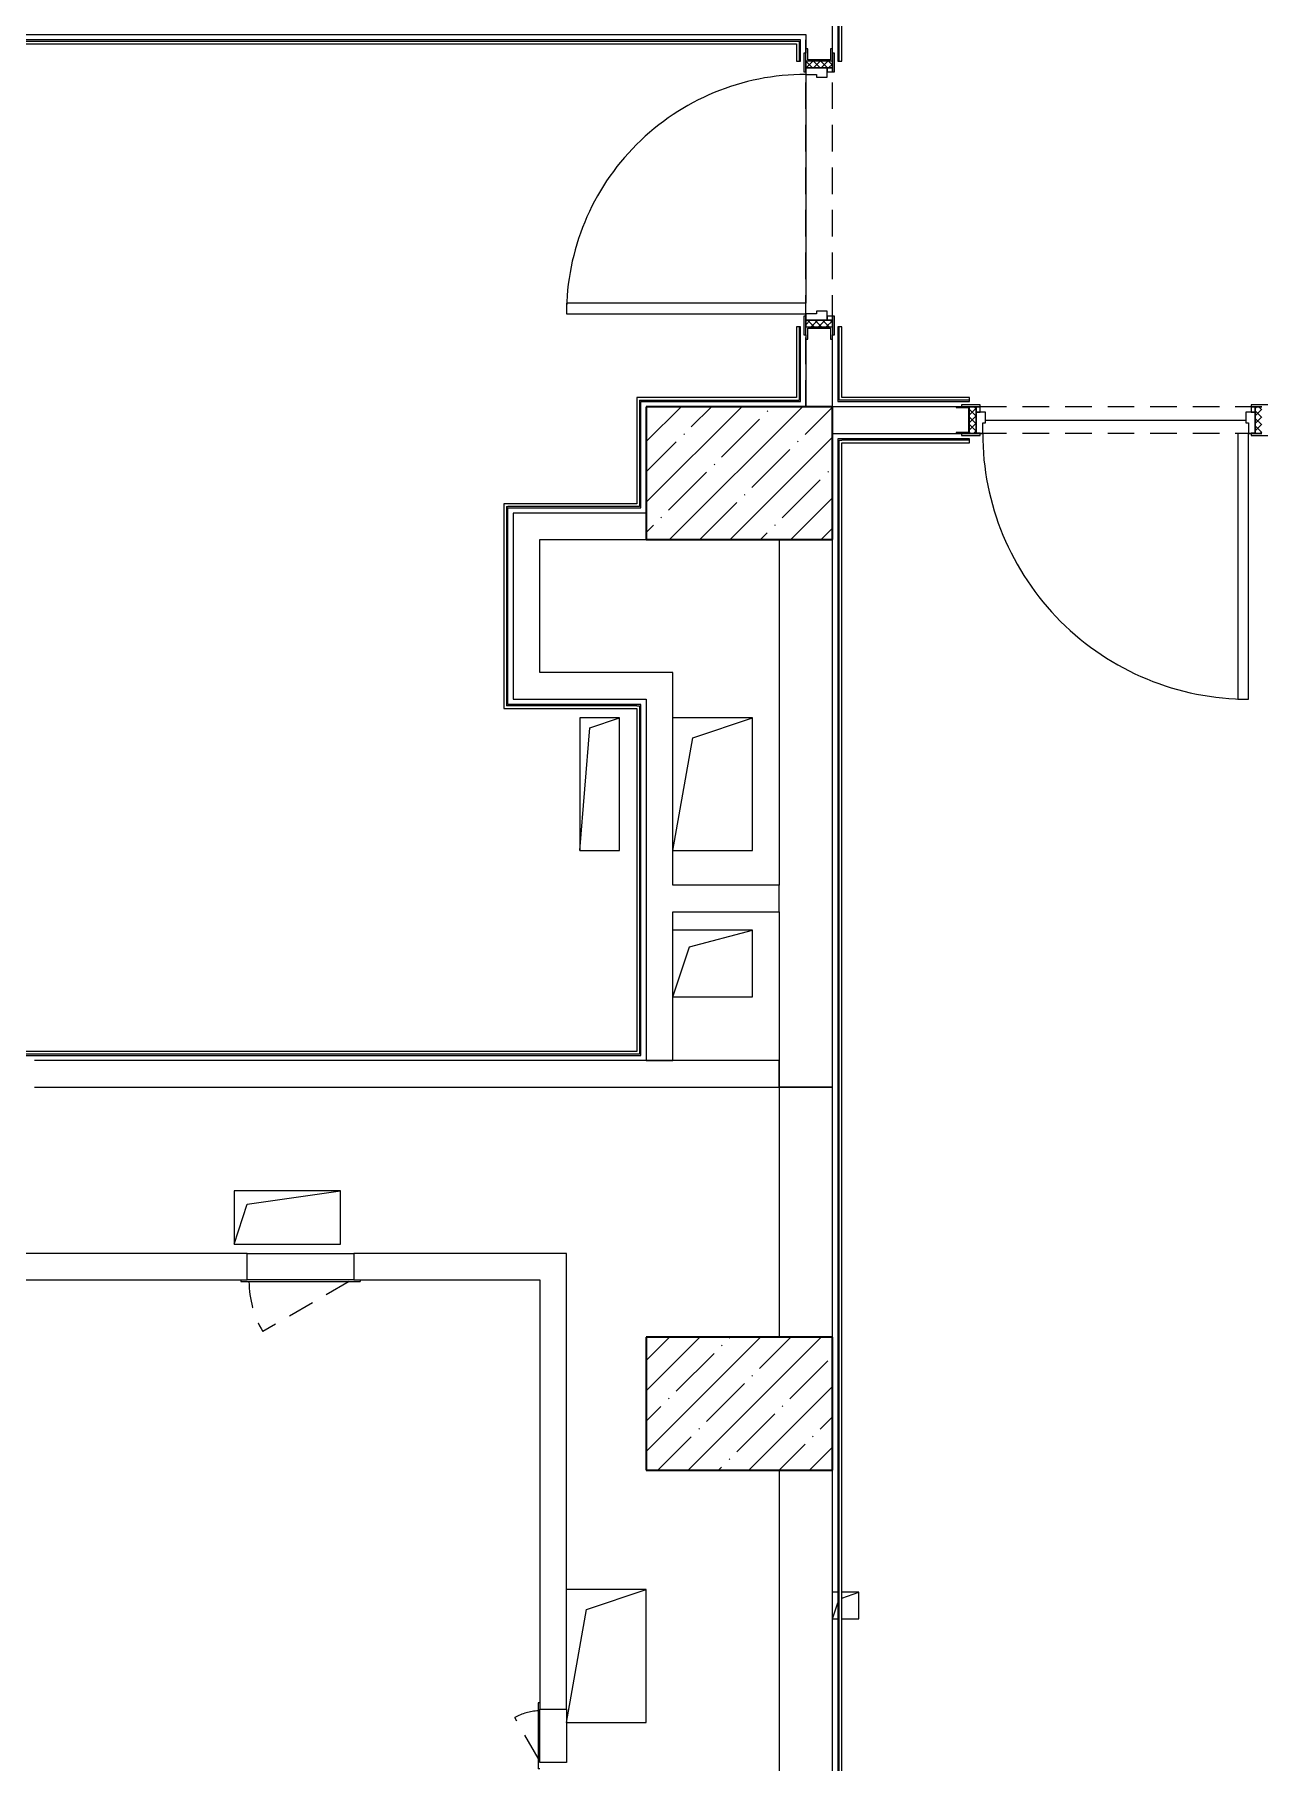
# Model space of a CAD drawing. Header units: millimetres. Extents: x 5993 to 95364, y 94667 to 143522.
# Drawn here: x 48376 to 48751, y 118842 to 119371 of the extents above; entities that cross this region are included whole.
import ezdxf

# ---------------------------------------------------------------- set-up
doc = ezdxf.new("R2010")
doc.units = ezdxf.units.MM
doc.linetypes.add('200_ШТРИХ_ш1п0_6_', pattern=[160, 100, -60])
for name, color, linetype, lineweight in [('0-2', 7, 'Continuous', 9), ('Двери', 7, 'Continuous', 9), ('Каркас_Импост', 7, 'Continuous', 13), ('Каркас_Импост-1', 7, 'Continuous', 9), ('Несущие колонны', 7, 'Continuous', 9), ('Несущие колонны-1', 7, 'Continuous', 35), ('Обобщенные модели', 7, 'Continuous', 9), ('Общие ребра', 7, 'Continuous', 9), ('Окна', 7, 'Continuous', 9), ('Открывание в плане-2', 7, '200_ШТРИХ_ш1п0_6_', 9), ('Открывание-1', 7, 'Continuous', 9), ('Панель', 7, 'Continuous', 13), ('Перекрытия', 7, 'Continuous', 9), ('Перемычка_Пунктирные линии-1', 7, '200_ШТРИХ_ш1п0_6_', 9), ('Стены-1', 7, 'Continuous', 13)]:
    doc.layers.add(name, color=color, linetype=linetype, lineweight=lineweight)

# ---------------------------------------------------------------- blocks, each defined once
blk = doc.blocks.new('Дверь_СКБ_1Ст_Внутренняя_ШЕР - СОШ_Д-10__Дв_1100x2100h_Цеха пищеблока_EI30-27823164-АИ2_01_План напольных покрытий и плинтусов 1го этажа _Часть 1_')
at = {"layer": 'Двери'}
h = blk.add_hatch(dxfattribs=at)
h.set_pattern_fill('FP_76', color=256, style=0, pattern_type=2)
h.set_pattern_definition([(135, (1751.41, 114.685), (-14.14214, -14.14214), []), (225, (1751.41, 114.685), (14.14214, -14.14214), [])])
h.paths.add_polyline_path([(537.5, 47), (537.5, -50), (562.5, -50), (562.5, 50), (537.5, 50)], flags=0)
at = {"layer": 'Каркас_Импост-1'}
h = blk.add_hatch(dxfattribs=at)
h.set_pattern_fill('FP_77', color=256, style=0, pattern_type=2)
h.set_pattern_definition([(45, (-371.384, 114.685), (-14.1421, 14.1421), []), (135, (-371.384, 114.685), (-14.1421, -14.1421), [])])
h.paths.add_polyline_path([(-537.5, 47), (-537.5, -50), (-512.5, -50), (-512.5, 50), (-537.5, 50)], flags=0)
at = {"layer": 'Каркас_Импост'}
for p, q in [((-497.5, 58), (-567.5, 58)), ((-567.5, 58), (-567.5, 50)), ((-512.5, 50), (-537.5, 50)), ((-537.5, 50), (-497.5, 50)), ((-487.5, 50), (-512.5, 50)), ((-512.5, 50), (-512.5, -30)), ((-512.5, -50), (-512.5, 50)), ((-497.5, 50), (-512.5, 50)), ((-512.5, 50), (-512.5, 49)), ((-512.5, 49), (-497.5, 49)), ((-497.5, 50), (-497.5, 58)), ((-497.5, 49), (-497.5, 50)), ((-487.5, 10), (-487.5, 50)), ((-477.5, 10), (-487.5, 10)), ((-477.5, -30), (-477.5, 10)), ((512.5, 10), (502.5, 10)), ((502.5, 10), (502.5, -30)), ((512.5, 50), (512.5, 10)), ((537.5, 50), (512.5, 50)), ((592.5, 58), (522.5, 58)), ((522.5, 58), (522.5, 50)), ((537.5, 50), (522.5, 50)), ((522.5, 50), (522.5, 49)), ((522.5, 50), (562.5, 50)), ((522.5, 49), (537.5, 49)), ((537.5, -30), (537.5, 50)), ((562.5, 50), (537.5, 50)), ((537.5, 50), (537.5, -50)), ((537.5, 49), (537.5, 50)), ((592.5, 50), (592.5, 58)), ((-567.5, -50), (-567.5, -58)), ((-567.5, -58), (-497.5, -58)), ((-537.5, -50), (-512.5, -50)), ((-497.5, -50), (-537.5, -50)), ((-512.5, -30), (-477.5, -30)), ((-497.5, -30), (-512.5, -30)), ((-512.5, -30), (-512.5, -50)), ((-512.5, -50), (-497.5, -50)), ((-497.5, -50), (-497.5, -30)), ((-497.5, -58), (-497.5, -50)), ((502.5, -30), (537.5, -30)), ((537.5, -30), (522.5, -30)), ((522.5, -30), (522.5, -50)), ((522.5, -50), (537.5, -50)), ((562.5, -50), (522.5, -50)), ((522.5, -50), (522.5, -58)), ((522.5, -58), (592.5, -58)), ((537.5, -50), (537.5, -30)), ((537.5, -50), (562.5, -50)), ((592.5, -58), (592.5, -50))]:
    blk.add_line(p, q, dxfattribs=at)
at = {"layer": 'Открывание-1'}
blk.add_arc((-487.5, 50), 1000, 360, 90, dxfattribs=at)
at = {"layer": 'Панель'}
for p, q in [((-487.5, 1050), (-487.5, 50)), ((-447.5, 1050), (-487.5, 1050)), ((-447.5, 50), (-447.5, 1050)), ((-487.5, 50), (-447.5, 50))]:
    blk.add_line(p, q, dxfattribs=at)
blk = doc.blocks.new('Дверь_СКБ_1Ст_Внутренняя_ШЕР - СОШ_Д-8_Дв_1000x2100h_ПУИ_  Комната персонала-V50-АИ2_01_План напольных покрытий и плинтусов 1го этажа _Часть 1_')
at = {"layer": 'Двери'}
h = blk.add_hatch(dxfattribs=at)
h.set_pattern_fill('FP_64', color=256, style=0, pattern_type=2)
h.set_pattern_definition([(135, (1801.41, 114.685), (-14.14214, -14.14214), []), (225, (1801.41, 114.685), (14.14214, -14.14214), [])])
h.paths.add_polyline_path([(512.5, 50), (487.5, 50), (487.5, -50), (512.5, -50)], flags=0)
at = {"layer": 'Каркас_Импост-1'}
h = blk.add_hatch(dxfattribs=at)
h.set_pattern_fill('FP_65', color=256, style=0, pattern_type=2)
h.set_pattern_definition([(45, (-321.384, 114.685), (-14.1421, 14.1421), []), (135, (-321.384, 114.685), (-14.1421, -14.1421), [])])
h.paths.add_polyline_path([(-462.5, 50), (-487.5, 50), (-487.5, -50), (-462.5, -50)], flags=0)
at = {"layer": 'Каркас_Импост'}
for p, q in [((-447.5, 58), (-517.5, 58)), ((-517.5, 58), (-517.5, 50)), ((-517.5, 50), (-447.5, 50)), ((-462.5, 50), (-487.5, 50)), ((-487.5, 50), (-487.5, -50)), ((-437.5, 50), (-462.5, 50)), ((-462.5, 50), (-462.5, -30)), ((-462.5, -50), (-462.5, 50)), ((-447.5, 50), (-462.5, 50)), ((-462.5, 50), (-462.5, 49)), ((-462.5, 49), (-447.5, 49)), ((-447.5, 50), (-447.5, 58)), ((-447.5, 49), (-447.5, 50)), ((-437.5, 10), (-437.5, 50)), ((-427.5, 10), (-437.5, 10)), ((-427.5, -30), (-427.5, 10)), ((462.5, 10), (452.5, 10)), ((452.5, 10), (452.5, -30)), ((462.5, 50), (462.5, 10)), ((487.5, 50), (462.5, 50)), ((542.5, 58), (472.5, 58)), ((472.5, 58), (472.5, 50)), ((487.5, 50), (472.5, 50)), ((472.5, 50), (472.5, 49)), ((472.5, 50), (542.5, 50)), ((472.5, 49), (487.5, 49)), ((487.5, -30), (487.5, 50)), ((512.5, 50), (487.5, 50)), ((487.5, 50), (487.5, -50)), ((487.5, 49), (487.5, 50)), ((512.5, -50), (512.5, 50)), ((542.5, 50), (542.5, 58)), ((-447.5, -50), (-517.5, -50)), ((-517.5, -50), (-517.5, -58)), ((-517.5, -58), (-447.5, -58)), ((-487.5, -50), (-462.5, -50)), ((-462.5, -30), (-427.5, -30)), ((-447.5, -30), (-462.5, -30)), ((-462.5, -30), (-462.5, -50)), ((-462.5, -50), (-447.5, -50)), ((-447.5, -50), (-447.5, -30)), ((-447.5, -58), (-447.5, -50)), ((452.5, -30), (487.5, -30)), ((487.5, -30), (472.5, -30)), ((472.5, -30), (472.5, -50)), ((472.5, -50), (487.5, -50)), ((542.5, -50), (472.5, -50)), ((472.5, -50), (472.5, -58)), ((472.5, -58), (542.5, -58)), ((487.5, -50), (487.5, -30)), ((487.5, -50), (512.5, -50)), ((542.5, -58), (542.5, -50))]:
    blk.add_line(p, q, dxfattribs=at)
at = {"layer": 'Открывание-1'}
blk.add_arc((-437.5, 50), 900, 360, 90, dxfattribs=at)
at = {"layer": 'Панель'}
for p, q in [((-437.5, 950), (-437.5, 50)), ((-397.5, 950), (-437.5, 950)), ((-397.5, 50), (-397.5, 950)), ((-437.5, 50), (-397.5, 50))]:
    blk.add_line(p, q, dxfattribs=at)
blk = doc.blocks.new('BSC_Колонна _Прямоугольная - 500х700-V120-АИ2_01_План напольных покрытий и плинтусов 1го этажа _Часть 1_')
at = {"layer": 'Несущие колонны'}
h = blk.add_hatch(dxfattribs=at)
h.set_pattern_fill('FP_153', color=256, style=0, pattern_type=2)
h.set_pattern_definition([(315, (-64950, 85500), (114.04925, 114.04925), []), (315, (-64950, 85385.95), (114.04925, 114.04925), [201.613, -40.323, 3.353, -36.97])])
h.paths.add_polyline_path([(-250, 350), (-250, -350), (250, -350), (250, 350)], flags=0)
at = {"layer": 'Несущие колонны-1'}
for p, q in [((250, 350), (-250, 350)), ((-250, 350), (-250, -350)), ((250, -350), (250, 350)), ((-250, -350), (250, -350))]:
    blk.add_line(p, q, dxfattribs=at)
blk = doc.blocks.new('BSC_Колонна _Прямоугольная - 500х700-V140-АИ2_01_План напольных покрытий и плинтусов 1го этажа _Часть 1_')
at = {"layer": 'Несущие колонны'}
h = blk.add_hatch(dxfattribs=at)
h.set_pattern_fill('FP_178', color=256, style=0, pattern_type=2)
h.set_pattern_definition([(315, (-61450, 85500), (114.04925, 114.04925), []), (315, (-61450, 85385.95), (114.04925, 114.04925), [201.613, -40.323, 3.353, -36.97])])
h.paths.add_polyline_path([(-250, 350), (-250, -350), (250, -350), (250, 350)], flags=0)
at = {"layer": 'Несущие колонны-1'}
for p, q in [((250, 350), (-250, 350)), ((-250, 350), (-250, -350)), ((250, -350), (250, 350)), ((-250, -350), (250, -350))]:
    blk.add_line(p, q, dxfattribs=at)
blk = doc.blocks.new('АР_Перемычка - АР_Перемычка-V186-АИ2_01_План напольных покрытий и плинтусов 1го этажа _Часть 1_')
at = {"layer": 'Обобщенные модели'}
blk.add_line((-300, -50), (-299, -50), dxfattribs=at)
at = {"layer": 'Перемычка_Пунктирные линии-1'}
for p, q in [((-300, 50), (1300, 50)), ((-300, -50), (-300, 50)), ((1300, 50), (1300, -50)), ((-300, -50), (1300, -50))]:
    blk.add_line(p, q, dxfattribs=at)
blk = doc.blocks.new('154_Фахверк_СКБ_Швеллер - Тип_100_3600-27825154-АИ2_01_План напольных покрытий и плинтусов 1го этажа _Часть 1_')
at = {"layer": 'Обобщенные модели'}
for p, q in [((175, 50), (125, 50)), ((125, 50), (125, -50)), ((128, 47), (175, 47)), ((128, -47), (128, 47)), ((175, 47), (175, 50)), ((125, -50), (175, -50)), ((175, -47), (128, -47)), ((175, -50), (175, -47))]:
    blk.add_line(p, q, dxfattribs=at)
blk = doc.blocks.new('АР_Перемычка - АР_Перемычка-27822017-АИ2_01_План напольных покрытий и плинтусов 1го этажа _Часть 1_')
at = {"layer": 'Перемычка_Пунктирные линии-1'}
for p, q in [((0, 50), (1100, 50)), ((0, -50), (1100, -50))]:
    blk.add_line(p, q, dxfattribs=at)
blk = doc.blocks.new('154_Стойка_СКБ_Швеллер - СМ-2230_100-28218823-АИ2_01_План напольных покрытий и плинтусов 1го этажа _Часть 1_')
at = {"layer": 'Обобщенные модели'}
for p, q in [((129.5, 42.4), (171, 42.4)), ((129.5, -42.4), (129.5, 42.4)), ((171, 50), (155, 50)), ((171, 42.4), (171, 50)), ((171, -42.4), (129.5, -42.4)), ((155, -50), (171, -50)), ((171, -50), (171, -42.4))]:
    blk.add_line(p, q, dxfattribs=at)
blk = doc.blocks.new('AR_Отверстие Ниша - Лючок-32402410-АИ2_01_План напольных покрытий и плинтусов 1го этажа _Часть 1_')
at = {"layer": 'Окна'}
for p, q in [((-100, 50), (100, 50)), ((-100, -50), (-100, 50)), ((100, 50), (100, -50)), ((100, -50), (-100, -50))]:
    blk.add_line(p, q, dxfattribs=at)
blk = doc.blocks.new('Л_Общий_Лючок - Лючок-V211-АИ2_01_План напольных покрытий и плинтусов 1го этажа _Часть 1_')
at = {"layer": 'Окна'}
for p, q in [((-24, 0), (-24, -6)), ((224, 0), (224, -6)), ((-24, -6), (224, -6))]:
    blk.add_line(p, q, dxfattribs=at)
at = {"layer": 'Открывание в плане-2'}
blk.add_line((183.6, -6), (31.2, -94), dxfattribs=at)
blk.add_arc((194, 0), 188, 181.84965, 210, dxfattribs=at)
blk = doc.blocks.new('AR_Отверстие Ниша - Лючок-32403017-АИ2_01_План напольных покрытий и плинтусов 1го этажа _Часть 1_')
at = {"layer": 'Окна'}
for p, q in [((-200, 50), (200, 50)), ((-200, -50), (-200, 50)), ((200, 50), (200, -50)), ((200, -50), (-200, -50))]:
    blk.add_line(p, q, dxfattribs=at)
blk = doc.blocks.new('Л_Общий_Лючок - Лючок-29741325-АИ2_01_План напольных покрытий и плинтусов 1го этажа _Часть 1_')
at = {"layer": 'Окна'}
for p, q in [((-24, 0), (-24, -6)), ((424, 0), (424, -6)), ((-24, -6), (424, -6))]:
    blk.add_line(p, q, dxfattribs=at)
at = {"layer": 'Открывание в плане-2'}
blk.add_line((383.6, -6), (58, -194), dxfattribs=at)
blk.add_arc((394, 0), 388, 180.89053, 210, dxfattribs=at)
blk = doc.blocks.new('AR_Отверстие прямоугольное _в плите_ - AR_Отверстие прямоугольное _в плите_-30459333-АИ2_01_План напольных покрытий и плинтусов 1го этажа _Часть 1_')
at = {"layer": 'Обобщенные модели'}
for p, q in [((150, 250), (-150, 250)), ((-75, 175), (150, 250)), ((150, -250), (150, 250)), ((-150, -250), (-75, 175)), ((-150, -250), (150, -250))]:
    blk.add_line(p, q, dxfattribs=at)
blk = doc.blocks.new('AR_Отверстие прямоугольное _в плите_ - AR_Отверстие прямоугольное _в плите_-30459755-АИ2_01_План напольных покрытий и плинтусов 1го этажа _Часть 1_')
at = {"layer": 'Обобщенные модели'}
for p, q in [((75, 250), (-75, 250)), ((-75, 250), (-75, -250)), ((-75, -250), (-37.5, 212.5)), ((-37.5, 212.5), (75, 250)), ((75, -250), (75, 250)), ((-75, -250), (75, -250))]:
    blk.add_line(p, q, dxfattribs=at)
blk = doc.blocks.new('AR_Отверстие прямоугольное _в плите_ - AR_Отверстие прямоугольное _в плите_-V225-АИ2_01_План напольных покрытий и плинтусов 1го этажа _Часть 1_')
at = {"layer": 'Обобщенные модели'}
for p, q in [((200, 100), (-200, 100)), ((-200, 100), (-200, -100)), ((-150, 50), (200, 100)), ((200, -100), (200, 100)), ((-200, -100), (-150, 50)), ((-200, -100), (200, -100))]:
    blk.add_line(p, q, dxfattribs=at)
blk = doc.blocks.new('AR_Отверстие прямоугольное _в плите_ - AR_Отверстие прямоугольное _в плите_-V233-АИ2_01_План напольных покрытий и плинтусов 1го этажа _Часть 1_')
at = {"layer": 'Обобщенные модели'}
for p, q in [((150, 250), (-150, 250)), ((-75, 175), (150, 250)), ((150, -250), (150, 250)), ((-150, -250), (-75, 175)), ((-150, -250), (150, -250))]:
    blk.add_line(p, q, dxfattribs=at)
blk = doc.blocks.new('AR_Отверстие прямоугольное _в плите_ - AR_Отверстие прямоугольное _в плите_-30459871-АИ2_01_План напольных покрытий и плинтусов 1го этажа _Часть 1_')
at = {"layer": 'Обобщенные модели'}
for p, q in [((-30, 50), (-50, 50)), ((-50, -50), (-30, 10)), ((50, 50), (-15, 50)), ((-15, 28.3), (50, 50)), ((50, -50), (50, 50)), ((-50, -50), (-30, -50)), ((-15, -50), (50, -50))]:
    blk.add_line(p, q, dxfattribs=at)
blk = doc.blocks.new('AR_Отверстие прямоугольное _в плите_ - AR_Отверстие прямоугольное _в плите_-30552572-АИ2_01_План напольных покрытий и плинтусов 1го этажа _Часть 1_')
at = {"layer": 'Обобщенные модели'}
for p, q in [((150, 125), (-150, 125)), ((-87.5, 62.5), (150, 125)), ((150, -125), (150, 125)), ((-150, -125), (-87.5, 62.5)), ((-150, -125), (150, -125))]:
    blk.add_line(p, q, dxfattribs=at)

msp = doc.modelspace()

# ---------------------------------------------------------------- linework, layer by layer
at = {"layer": 'Общие ребра'}
for p, q in [((48622.51, 119363.17), (48622.51, 119560.12)), ((48191.08, 119369.28), (48609.49, 119369.28)), ((48609.49, 119369.28), (48610.3, 119369.28)), ((48610.3, 119369.28), (48610.3, 119363.17)), ((48610.3, 119281.78), (48610.3, 119260.21)), ((48622.51, 119259.37), (48622.51, 119281.78)), ((48561.46, 119259.39), (48561.87, 119259.39)), ((48561.46, 119259.39), (48561.46, 119226.84)), ((48561.87, 119259.39), (48610.3, 119259.39)), ((48610.3, 119260.21), (48610.3, 119259.39)), ((48623.32, 119259.37), (48622.51, 119259.37)), ((48662.39, 119259.37), (48623.32, 119259.37)), ((48622.51, 118588.29), (48622.51, 119247.16)), ((48622.51, 119247.16), (48623.32, 119247.16)), ((48662.39, 119247.16), (48623.32, 119247.16)), ((48520.76, 119226.84), (48520.76, 119165.79)), ((48520.76, 119226.84), (48521.17, 119226.84)), ((48560.65, 119226.84), (48521.17, 119226.84)), ((48561.46, 119226.84), (48560.65, 119226.84)), ((48521.17, 119165.79), (48520.76, 119165.79)), ((48560.65, 119165.79), (48521.17, 119165.79)), ((48560.65, 119165.79), (48561.46, 119165.79)), ((48561.46, 119165.79), (48561.46, 119059.98)), ((48604.19, 119102.71), (48604.19, 119110.85)), ((48561.46, 119059.16), (48191.08, 119059.16)), ((48561.46, 119059.98), (48561.46, 119059.16))]:
    msp.add_line(p, q, dxfattribs=at)
at = {"layer": 'Перекрытия'}
for p, q in [((48612.33, 119359.1), (48612.33, 119289.1)), ((48667.28, 119253.26), (48747.04, 119253.26))]:
    msp.add_line(p, q, dxfattribs=at)
at = {"layer": 'Стены-1'}
for p, q in [((48622.1, 119560.12), (48622.1, 119363.17)), ((48623.32, 119363.17), (48623.32, 119560.12)), ((48620.47, 119366.92), (48620.47, 119517.83)), ((48609.49, 119369.69), (48190.68, 119369.69)), ((48372.22, 119371.31), (48612.33, 119371.31)), ((48610.3, 119369.69), (48609.49, 119369.69)), ((48610.71, 119369.69), (48610.3, 119369.69)), ((48610.71, 119363.17), (48610.71, 119369.69)), ((48612.33, 119371.31), (48612.33, 119366.92)), ((48191.9, 119368.46), (48609.49, 119368.46)), ((48609.49, 119368.46), (48609.49, 119363.17)), ((48609.49, 119363.17), (48610.71, 119363.17)), ((48622.1, 119363.17), (48623.32, 119363.17)), ((48610.71, 119281.78), (48609.49, 119281.78)), ((48609.49, 119281.78), (48609.49, 119260.21)), ((48610.71, 119260.21), (48610.71, 119281.78)), ((48622.1, 119281.78), (48622.1, 119258.96)), ((48623.32, 119281.78), (48622.1, 119281.78)), ((48623.32, 119260.18), (48623.32, 119281.78)), ((48612.33, 119278.03), (48612.33, 119257.36)), ((48620.47, 119257.36), (48620.47, 119278.03)), ((48561.46, 119260.21), (48560.65, 119260.21)), ((48560.65, 119260.21), (48560.65, 119227.65)), ((48561.87, 119260.21), (48561.46, 119260.21)), ((48609.49, 119260.21), (48561.87, 119260.21)), ((48561.87, 119258.99), (48610.71, 119258.99)), ((48561.87, 119226.43), (48561.87, 119258.99)), ((48610.71, 119259.39), (48610.71, 119260.21)), ((48610.71, 119258.99), (48610.71, 119259.39)), ((48622.1, 119258.96), (48622.51, 119258.96)), ((48622.51, 119258.96), (48623.32, 119258.96)), ((48662.39, 119260.18), (48623.32, 119260.18)), ((48623.32, 119258.96), (48662.39, 119258.96)), ((48662.39, 119258.96), (48662.39, 119260.18)), ((48658.32, 119257.33), (48620.47, 119257.33)), ((48620.47, 119249.19), (48658.32, 119249.19)), ((48622.1, 119247.56), (48622.1, 118588.29)), ((48622.51, 119247.56), (48622.1, 119247.56)), ((48623.32, 119247.56), (48622.51, 119247.56)), ((48662.39, 119247.56), (48623.32, 119247.56)), ((48662.39, 119246.34), (48662.39, 119247.56)), ((48623.32, 118588.29), (48623.32, 119246.34)), ((48623.32, 119246.34), (48662.39, 119246.34)), ((48520.76, 119227.65), (48519.95, 119227.65)), ((48519.95, 119227.65), (48519.95, 119164.98)), ((48521.17, 119227.65), (48520.76, 119227.65)), ((48560.65, 119227.65), (48521.17, 119227.65)), ((48521.17, 119166.2), (48521.17, 119226.43)), ((48521.17, 119226.43), (48560.65, 119226.43)), ((48560.65, 119226.43), (48561.46, 119226.43)), ((48561.46, 119226.43), (48561.87, 119226.43)), ((48563.5, 119224.8), (48522.8, 119224.8)), ((48522.8, 119224.8), (48522.8, 119216.66)), ((48522.8, 119216.66), (48522.8, 119175.96)), ((48530.94, 119216.66), (48563.5, 119216.66)), ((48530.94, 119175.96), (48530.94, 119216.66)), ((48604.19, 119216.66), (48604.19, 119110.85)), ((48620.47, 119048.99), (48620.47, 119216.66)), ((48522.8, 119175.96), (48522.8, 119167.82)), ((48563.5, 119175.96), (48530.94, 119175.96)), ((48571.64, 119175.96), (48563.5, 119175.96)), ((48571.64, 119110.85), (48571.64, 119175.96)), ((48519.95, 119164.98), (48520.76, 119164.98)), ((48520.76, 119164.98), (48521.17, 119164.98)), ((48560.65, 119166.2), (48521.17, 119166.2)), ((48521.17, 119164.98), (48560.65, 119164.98)), ((48522.8, 119167.82), (48563.5, 119167.82)), ((48561.46, 119166.2), (48560.65, 119166.2)), ((48560.65, 119164.98), (48560.65, 119059.98)), ((48561.87, 119166.2), (48561.46, 119166.2)), ((48561.87, 119059.98), (48561.87, 119166.2)), ((48563.5, 119167.82), (48563.5, 119057.13)), ((48604.19, 119110.85), (48571.64, 119110.85)), ((48571.64, 119057.13), (48571.64, 119102.71)), ((48571.64, 119102.71), (48604.19, 119102.71)), ((48604.19, 119102.71), (48604.19, 119048.99)), ((48190.68, 119058.75), (48561.87, 119058.75)), ((48560.65, 119059.98), (48191.9, 119059.98)), ((48604.19, 119057.13), (48376.29, 119057.13)), ((48561.87, 119059.16), (48561.87, 119059.98)), ((48561.87, 119058.75), (48561.87, 119059.16)), ((48563.5, 119057.13), (48571.64, 119057.13)), ((48604.19, 119048.99), (48604.19, 119057.13)), ((48376.29, 119048.99), (48604.19, 119048.99)), ((48604.19, 119048.99), (48620.47, 119048.99)), ((48604.19, 119048.99), (48604.19, 118972.48)), ((48620.47, 119048.99), (48604.19, 119048.99)), ((48620.47, 118972.48), (48620.47, 119048.99)), ((48441.4, 118998.11), (48360.01, 118998.11)), ((48539.08, 118998.11), (48473.96, 118998.11)), ((48539.08, 118989.98), (48539.08, 118998.11)), ((48360.01, 118989.98), (48441.4, 118989.98)), ((48473.96, 118989.98), (48530.94, 118989.98)), ((48530.94, 118989.98), (48530.94, 118858.52)), ((48539.08, 118858.52), (48539.08, 118989.98)), ((48604.19, 118931.75), (48604.19, 118834.1)), ((48620.47, 118931.75), (48604.19, 118931.75)), ((48620.47, 118834.1), (48620.47, 118931.75))]:
    msp.add_line(p, q, dxfattribs=at)

# ---------------------------------------------------------------- block references
at = {"layer": '0-2', "xscale": 0.08139549610658335, "yscale": 0.08139549610658335, "zscale": 0.08139549610658335}
for name, p, rotation in [('АР_Перемычка - АР_Перемычка-V186-АИ2_01_План напольных покрытий и плинтусов 1го этажа _Часть 1_', (48616.4, 119281.78), 90), ('Дверь_СКБ_1Ст_Внутренняя_ШЕР - СОШ_Д-8_Дв_1000x2100h_ПУИ_  Комната персонала-V50-АИ2_01_План напольных покрытий и плинтусов 1го этажа _Часть 1_', (48616.4, 119321.46), 90), ('154_Стойка_СКБ_Швеллер - СМ-2230_100-28218823-АИ2_01_План напольных покрытий и плинтусов 1го этажа _Часть 1_', (48616.4, 119353), 90), ('154_Стойка_СКБ_Швеллер - СМ-2230_100-28218823-АИ2_01_План напольных покрытий и плинтусов 1го этажа _Часть 1_', (48616.4, 119291.95), 270), ('Дверь_СКБ_1Ст_Внутренняя_ШЕР - СОШ_Д-10__Дв_1100x2100h_Цеха пищеблока_EI30-27823164-АИ2_01_План напольных покрытий и плинтусов 1го этажа _Часть 1_', (48708.18, 119253.26), 180), ('BSC_Колонна _Прямоугольная - 500х700-V120-АИ2_01_План напольных покрытий и плинтусов 1го этажа _Часть 1_', (48591.99, 119237.01), 89.9999999999999), ('154_Фахверк_СКБ_Швеллер - Тип_100_3600-27825154-АИ2_01_План напольных покрытий и плинтусов 1го этажа _Часть 1_', (48672.57, 119253.26), 180), ('АР_Перемычка - АР_Перемычка-27822017-АИ2_01_План напольных покрытий и плинтусов 1го этажа _Часть 1_', (48751.93, 119253.26), 180), ('AR_Отверстие Ниша - Лючок-32403017-АИ2_01_План напольных покрытий и плинтусов 1го этажа _Часть 1_', (48457.68, 118994.05), 180), ('BSC_Колонна _Прямоугольная - 500х700-V140-АИ2_01_План напольных покрытий и плинтусов 1го этажа _Часть 1_', (48591.99, 118952.13), 89.9999999999999), ('Л_Общий_Лючок - Лючок-V211-АИ2_01_План напольных покрытий и плинтусов 1го этажа _Часть 1_', (48530.94, 118858.52), 270), ('AR_Отверстие Ниша - Лючок-32402410-АИ2_01_План напольных покрытий и плинтусов 1го этажа _Часть 1_', (48535.01, 118850.38), 90)]:
    msp.add_blockref(name, p, dxfattribs=dict(at, rotation=rotation))
for name, p in [('AR_Отверстие прямоугольное _в плите_ - AR_Отверстие прямоугольное _в плите_-30459755-АИ2_01_План напольных покрытий и плинтусов 1го этажа _Часть 1_', (48549.25, 119141.78)), ('AR_Отверстие прямоугольное _в плите_ - AR_Отверстие прямоугольное _в плите_-V233-АИ2_01_План напольных покрытий и плинтусов 1го этажа _Часть 1_', (48583.85, 119141.78)), ('AR_Отверстие прямоугольное _в плите_ - AR_Отверстие прямоугольное _в плите_-30552572-АИ2_01_План напольных покрытий и плинтусов 1го этажа _Часть 1_', (48583.85, 119086.88)), ('AR_Отверстие прямоугольное _в плите_ - AR_Отверстие прямоугольное _в плите_-V225-АИ2_01_План напольных покрытий и плинтусов 1го этажа _Часть 1_', (48453.61, 119009.1)), ('Л_Общий_Лючок - Лючок-29741325-АИ2_01_План напольных покрытий и плинтусов 1го этажа _Часть 1_', (48441.4, 118989.98)), ('AR_Отверстие прямоугольное _в плите_ - AR_Отверстие прямоугольное _в плите_-30459333-АИ2_01_План напольных покрытий и плинтусов 1го этажа _Часть 1_', (48551.29, 118874.8)), ('AR_Отверстие прямоугольное _в плите_ - AR_Отверстие прямоугольное _в плите_-30459871-АИ2_01_План напольных покрытий и плинтусов 1го этажа _Часть 1_', (48624.54, 118890.27))]:
    msp.add_blockref(name, p, dxfattribs=at)

doc.saveas('drawing.dxf')
